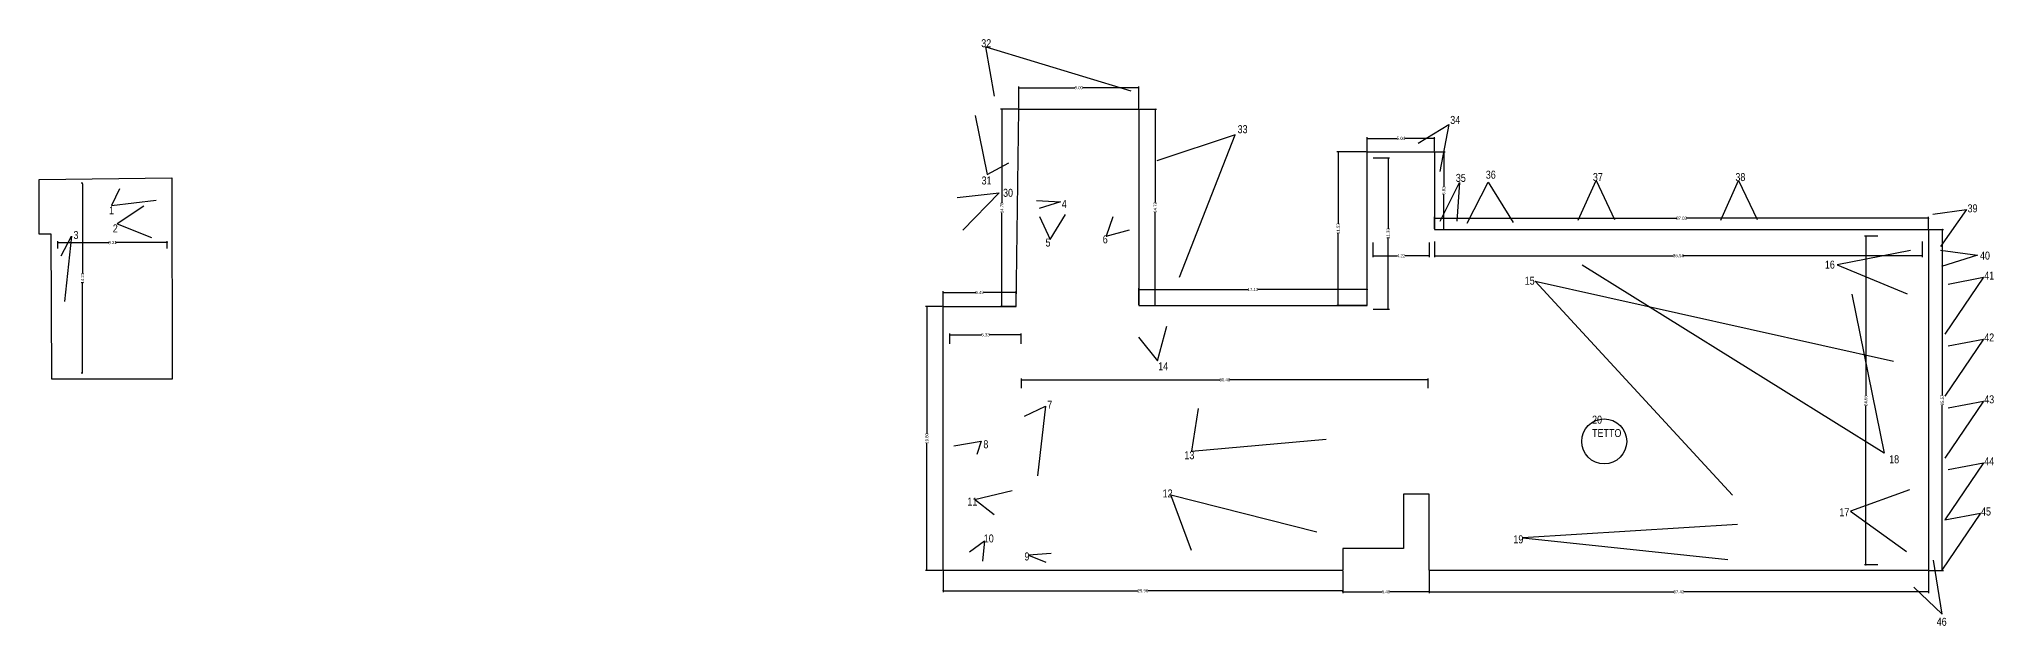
# Model space of a CAD drawing. Header units: millimetres. Extents: x -323 to 246, y -1352 to -859.
# Drawn here: x -322.6 to -176.1, y -1204.2 to -1160.2 of the extents above; entities that cross this region are included whole.
import ezdxf

# ---------------------------------------------------------------- set-up
doc = ezdxf.new("R2010")
doc.units = ezdxf.units.MM
doc.layers.get('0').update_dxf_attribs({"linetype": 'CONTINUOUS'})
doc.layers.get('Defpoints').update_dxf_attribs({"linetype": 'CONTINUOUS'})
doc.layers.add('CONI FOTO', color=1, linetype='CONTINUOUS')
doc.layers.add('Rosso', color=10, linetype='CONTINUOUS')
doc.styles.add('ARIAL', font='arial.ttf', dxfattribs={"width": 0.8})
doc.dimstyles.new('100', dxfattribs={"dimtxt": 0.23, "dimasz": 0.1, "dimexe": 0.1, "dimexo": 0.05, "dimgap": 0.05, "dimtad": 0, "dimzin": 0, "dimdsep": 46, "dimtxsty": 'ARIAL', "dimblk": 'DOT', "dimcen": 1.5, "dimclrd": 3, "dimclre": 3, "dimclrt": 3, "dimaunit": 2, "dimadec": 0, "dimazin": 0, "dimtfac": 1, "dimtix": 1, "dimtofl": 0, "dimtmove": 2, "dimatfit": 3, "dimldrblk": 'DOT', "dimfxl": 1, "dimtolj": 1, "dimtzin": 0, "dimarcsym": 0})

# ---------------------------------------------------------------- blocks, each defined once
blk = doc.blocks.new('DOT')
at = {"color": 0, "linetype": 'ByBlock'}
blk.add_line((-0.5, 0), (-1, 0), dxfattribs=at)
at = {"color": 0, "linetype": 'ByBlock', "const_width": 0.5}
blk.add_lwpolyline([(-0.25, 0, 1), (0.25, 0, 1)], format="xyb", close=True, dxfattribs=at)
blk = doc.blocks.new('*D25')
at = {"layer": 'Defpoints', "color": 0, "transparency": 16777216}
for p in [(-319.32, -1171.01), (-319.38, -1185.24), (-319.32, -1185.24)]:
    blk.add_point(p, dxfattribs=at)
at = {"layer": 'Rosso', "color": 3, "lineweight": -2, "transparency": 16777216}
for p, q in [((-319.37, -1171.01), (-319.48, -1171.01)), ((-319.38, -1171.11), (-319.38, -1177.78)), ((-319.38, -1185.14), (-319.38, -1178.48)), ((-319.37, -1185.24), (-319.48, -1185.24))]:
    blk.add_line(p, q, dxfattribs=at)
at = {"layer": 'Rosso', "color": 3, "lineweight": -2, "transparency": 16777216, "xscale": 0.1, "yscale": 0.1, "zscale": 0.1}
for p, rotation in [((-319.38, -1171.01), 90), ((-319.38, -1185.24), 270)]:
    blk.add_blockref('DOT', p, dxfattribs=dict(at, rotation=rotation))
at = {"layer": 'Rosso', "color": 3, "transparency": 16777216, "insert": (-319.38, -1178.13), "char_height": 0.23, "attachment_point": 5, "rotation": 90, "style": 'ARIAL'}
blk.add_mtext('\\A1;14.23', dxfattribs=at)
blk = doc.blocks.new('*D26')
at = {"layer": 'Defpoints', "color": 0, "transparency": 16777216}
for p in [(-321.23, -1175.96), (-313.02, -1175.46), (-313.02, -1175.96)]:
    blk.add_point(p, dxfattribs=at)
at = {"layer": 'Rosso', "color": 3, "lineweight": -2, "transparency": 16777216}
for p, q in [((-321.23, -1175.91), (-321.23, -1175.36)), ((-321.13, -1175.46), (-317.4, -1175.46)), ((-313.12, -1175.46), (-316.85, -1175.46)), ((-313.02, -1175.91), (-313.02, -1175.36))]:
    blk.add_line(p, q, dxfattribs=at)
at = {"layer": 'Rosso', "color": 3, "lineweight": -2, "transparency": 16777216, "xscale": 0.1, "yscale": 0.1, "zscale": 0.1, "rotation": 180}
blk.add_blockref('DOT', (-321.23, -1175.46), dxfattribs=at)
at = {"layer": 'Rosso', "color": 3, "lineweight": -2, "transparency": 16777216, "xscale": 0.1, "yscale": 0.1, "zscale": 0.1}
blk.add_blockref('DOT', (-313.02, -1175.46), dxfattribs=at)
at = {"layer": 'Rosso', "color": 3, "transparency": 16777216, "insert": (-317.12, -1175.46), "char_height": 0.23, "attachment_point": 5, "style": 'ARIAL'}
blk.add_mtext('\\A1;8.21', dxfattribs=at)
blk = doc.blocks.new('*D27')
at = {"layer": 'Defpoints', "color": 0, "transparency": 16777216}
for p in [(-218.01, -1175.33), (-181.47, -1175.33), (-181.47, -1176.44)]:
    blk.add_point(p, dxfattribs=at)
at = {"layer": 'Rosso', "color": 3, "lineweight": -2, "transparency": 16777216}
for p, q in [((-218.01, -1175.38), (-218.01, -1176.54)), ((-217.91, -1176.44), (-200.1, -1176.44)), ((-181.57, -1176.44), (-199.38, -1176.44)), ((-181.47, -1175.38), (-181.47, -1176.54))]:
    blk.add_line(p, q, dxfattribs=at)
at = {"layer": 'Rosso', "color": 3, "lineweight": -2, "transparency": 16777216, "xscale": 0.1, "yscale": 0.1, "zscale": 0.1, "rotation": 180}
blk.add_blockref('DOT', (-218.01, -1176.44), dxfattribs=at)
at = {"layer": 'Rosso', "color": 3, "lineweight": -2, "transparency": 16777216, "xscale": 0.1, "yscale": 0.1, "zscale": 0.1}
blk.add_blockref('DOT', (-181.47, -1176.44), dxfattribs=at)
at = {"layer": 'Rosso', "color": 3, "transparency": 16777216, "insert": (-199.74, -1176.44), "char_height": 0.23, "attachment_point": 5, "style": 'ARIAL'}
blk.add_mtext('\\A1;36.54', dxfattribs=at)
blk = doc.blocks.new('*D28')
at = {"layer": 'Defpoints', "color": 0, "transparency": 16777216}
for p in [(-184.73, -1174.98), (-185.69, -1199.63), (-184.73, -1199.63)]:
    blk.add_point(p, dxfattribs=at)
at = {"layer": 'Rosso', "color": 3, "lineweight": -2, "transparency": 16777216}
for p, q in [((-184.78, -1174.98), (-185.79, -1174.98)), ((-185.69, -1175.08), (-185.69, -1186.94)), ((-185.69, -1199.53), (-185.69, -1187.67)), ((-184.78, -1199.63), (-185.79, -1199.63))]:
    blk.add_line(p, q, dxfattribs=at)
at = {"layer": 'Rosso', "color": 3, "lineweight": -2, "transparency": 16777216, "xscale": 0.1, "yscale": 0.1, "zscale": 0.1}
for p, rotation in [((-185.69, -1174.98), 90), ((-185.69, -1199.63), 270)]:
    blk.add_blockref('DOT', p, dxfattribs=dict(at, rotation=rotation))
at = {"layer": 'Rosso', "color": 3, "transparency": 16777216, "insert": (-185.69, -1187.31), "char_height": 0.23, "attachment_point": 5, "rotation": 90, "style": 'ARIAL'}
blk.add_mtext('\\A1;24.66', dxfattribs=at)
blk = doc.blocks.new('*D29')
at = {"layer": 'Defpoints', "color": 0, "transparency": 16777216}
for p in [(-222.68, -1169.11), (-221.5, -1169.11), (-222.68, -1180.45)]:
    blk.add_point(p, dxfattribs=at)
at = {"layer": 'Rosso', "color": 3, "lineweight": -2, "transparency": 16777216}
for p, q in [((-222.63, -1169.11), (-221.4, -1169.11)), ((-221.5, -1169.21), (-221.5, -1174.43)), ((-221.5, -1180.35), (-221.5, -1175.13)), ((-222.63, -1180.45), (-221.4, -1180.45))]:
    blk.add_line(p, q, dxfattribs=at)
at = {"layer": 'Rosso', "color": 3, "lineweight": -2, "transparency": 16777216, "xscale": 0.1, "yscale": 0.1, "zscale": 0.1}
for p, rotation in [((-221.5, -1169.11), 90), ((-221.5, -1180.45), 270)]:
    blk.add_blockref('DOT', p, dxfattribs=dict(at, rotation=rotation))
at = {"layer": 'Rosso', "color": 3, "transparency": 16777216, "insert": (-221.5, -1174.78), "char_height": 0.23, "attachment_point": 5, "rotation": 90, "style": 'ARIAL'}
blk.add_mtext('\\A1;11.33', dxfattribs=at)
blk = doc.blocks.new('*D30')
at = {"layer": 'Defpoints', "color": 0, "transparency": 16777216}
for p in [(-222.64, -1175.41), (-222.64, -1176.44), (-218.42, -1175.41)]:
    blk.add_point(p, dxfattribs=at)
at = {"layer": 'Rosso', "color": 3, "lineweight": -2, "transparency": 16777216}
for p, q in [((-222.64, -1175.46), (-222.64, -1176.54)), ((-222.54, -1176.44), (-220.82, -1176.44)), ((-218.52, -1176.44), (-220.24, -1176.44)), ((-218.42, -1175.46), (-218.42, -1176.54))]:
    blk.add_line(p, q, dxfattribs=at)
at = {"layer": 'Rosso', "color": 3, "lineweight": -2, "transparency": 16777216, "xscale": 0.1, "yscale": 0.1, "zscale": 0.1, "rotation": 180}
blk.add_blockref('DOT', (-222.64, -1176.44), dxfattribs=at)
at = {"layer": 'Rosso', "color": 3, "lineweight": -2, "transparency": 16777216, "xscale": 0.1, "yscale": 0.1, "zscale": 0.1}
blk.add_blockref('DOT', (-218.42, -1176.44), dxfattribs=at)
at = {"layer": 'Rosso', "color": 3, "transparency": 16777216, "insert": (-220.53, -1176.44), "char_height": 0.23, "attachment_point": 5, "style": 'ARIAL'}
blk.add_mtext('\\A1;4.22', dxfattribs=at)
blk = doc.blocks.new('*D31')
at = {"layer": 'Defpoints', "color": 0, "transparency": 16777216}
for p in [(-248.98, -1185.74), (-248.98, -1186.41), (-218.5, -1186.41)]:
    blk.add_point(p, dxfattribs=at)
at = {"layer": 'Rosso', "color": 3, "lineweight": -2, "transparency": 16777216}
for p, q in [((-248.98, -1186.36), (-248.98, -1185.64)), ((-248.88, -1185.74), (-234.1, -1185.74)), ((-218.6, -1185.74), (-233.38, -1185.74)), ((-218.5, -1186.36), (-218.5, -1185.64))]:
    blk.add_line(p, q, dxfattribs=at)
at = {"layer": 'Rosso', "color": 3, "lineweight": -2, "transparency": 16777216, "xscale": 0.1, "yscale": 0.1, "zscale": 0.1, "rotation": 180}
blk.add_blockref('DOT', (-248.98, -1185.74), dxfattribs=at)
at = {"layer": 'Rosso', "color": 3, "lineweight": -2, "transparency": 16777216, "xscale": 0.1, "yscale": 0.1, "zscale": 0.1}
blk.add_blockref('DOT', (-218.5, -1185.74), dxfattribs=at)
at = {"layer": 'Rosso', "color": 3, "transparency": 16777216, "insert": (-233.74, -1185.74), "char_height": 0.23, "attachment_point": 5, "style": 'ARIAL'}
blk.add_mtext('\\A1;30.48', dxfattribs=at)
blk = doc.blocks.new('*D32')
at = {"layer": 'Defpoints', "color": 0, "transparency": 16777216}
for p in [(-254.35, -1182.37), (-254.35, -1183.1), (-249.02, -1183.1)]:
    blk.add_point(p, dxfattribs=at)
at = {"layer": 'Rosso', "color": 3, "lineweight": -2, "transparency": 16777216}
for p, q in [((-254.35, -1183.05), (-254.35, -1182.27)), ((-254.25, -1182.37), (-251.97, -1182.37)), ((-249.12, -1182.37), (-251.39, -1182.37)), ((-249.02, -1183.05), (-249.02, -1182.27))]:
    blk.add_line(p, q, dxfattribs=at)
at = {"layer": 'Rosso', "color": 3, "lineweight": -2, "transparency": 16777216, "xscale": 0.1, "yscale": 0.1, "zscale": 0.1, "rotation": 180}
blk.add_blockref('DOT', (-254.35, -1182.37), dxfattribs=at)
at = {"layer": 'Rosso', "color": 3, "lineweight": -2, "transparency": 16777216, "xscale": 0.1, "yscale": 0.1, "zscale": 0.1}
blk.add_blockref('DOT', (-249.02, -1182.37), dxfattribs=at)
at = {"layer": 'Rosso', "color": 3, "transparency": 16777216, "insert": (-251.68, -1182.37), "char_height": 0.23, "attachment_point": 5, "style": 'ARIAL'}
blk.add_mtext('\\A1;5.33', dxfattribs=at)
blk = doc.blocks.new('*D33')
at = {"layer": 'Defpoints', "color": 0, "transparency": 16777216}
for p in [(-223.06, -1168.65), (-225.24, -1180.18), (-223.06, -1180.18)]:
    blk.add_point(p, dxfattribs=at)
at = {"layer": 'Rosso', "color": 3, "lineweight": -2, "transparency": 16777216}
for p, q in [((-223.11, -1168.65), (-225.34, -1168.65)), ((-225.24, -1168.75), (-225.24, -1174.06)), ((-225.24, -1180.08), (-225.24, -1174.76)), ((-223.11, -1180.18), (-225.34, -1180.18))]:
    blk.add_line(p, q, dxfattribs=at)
at = {"layer": 'Rosso', "color": 3, "lineweight": -2, "transparency": 16777216, "xscale": 0.1, "yscale": 0.1, "zscale": 0.1}
for p, rotation in [((-225.24, -1168.65), 90), ((-225.24, -1180.18), 270)]:
    blk.add_blockref('DOT', p, dxfattribs=dict(at, rotation=rotation))
at = {"layer": 'Rosso', "color": 3, "transparency": 16777216, "insert": (-225.24, -1174.41), "char_height": 0.23, "attachment_point": 5, "rotation": 90, "style": 'ARIAL'}
blk.add_mtext('\\A1;11.53', dxfattribs=at)
blk = doc.blocks.new('*D34')
at = {"layer": 'Defpoints', "color": 0, "transparency": 16777216}
for p in [(-223.06, -1178.97), (-240.19, -1180.18), (-223.06, -1180.18)]:
    blk.add_point(p, dxfattribs=at)
at = {"layer": 'Rosso', "color": 3, "lineweight": -2, "transparency": 16777216}
for p, q in [((-240.19, -1180.13), (-240.19, -1178.87)), ((-240.09, -1178.97), (-231.98, -1178.97)), ((-223.16, -1178.97), (-231.27, -1178.97)), ((-223.06, -1180.13), (-223.06, -1178.87))]:
    blk.add_line(p, q, dxfattribs=at)
at = {"layer": 'Rosso', "color": 3, "lineweight": -2, "transparency": 16777216, "xscale": 0.1, "yscale": 0.1, "zscale": 0.1, "rotation": 180}
blk.add_blockref('DOT', (-240.19, -1178.97), dxfattribs=at)
at = {"layer": 'Rosso', "color": 3, "lineweight": -2, "transparency": 16777216, "xscale": 0.1, "yscale": 0.1, "zscale": 0.1}
blk.add_blockref('DOT', (-223.06, -1178.97), dxfattribs=at)
at = {"layer": 'Rosso', "color": 3, "transparency": 16777216, "insert": (-231.63, -1178.97), "char_height": 0.23, "attachment_point": 5, "style": 'ARIAL'}
blk.add_mtext('\\A1;17.13', dxfattribs=at)
blk = doc.blocks.new('*D35')
at = {"layer": 'Defpoints', "color": 0, "transparency": 16777216}
for p in [(-240.19, -1165.45), (-240.19, -1180.18), (-238.96, -1180.18)]:
    blk.add_point(p, dxfattribs=at)
at = {"layer": 'Rosso', "color": 3, "lineweight": -2, "transparency": 16777216}
for p, q in [((-240.14, -1165.45), (-238.86, -1165.45)), ((-238.96, -1165.55), (-238.96, -1172.46)), ((-238.96, -1180.08), (-238.96, -1173.17)), ((-240.14, -1180.18), (-238.86, -1180.18))]:
    blk.add_line(p, q, dxfattribs=at)
at = {"layer": 'Rosso', "color": 3, "lineweight": -2, "transparency": 16777216, "xscale": 0.1, "yscale": 0.1, "zscale": 0.1}
for p, rotation in [((-238.96, -1165.45), 90), ((-238.96, -1180.18), 270)]:
    blk.add_blockref('DOT', p, dxfattribs=dict(at, rotation=rotation))
at = {"layer": 'Rosso', "color": 3, "transparency": 16777216, "insert": (-238.96, -1172.82), "char_height": 0.23, "attachment_point": 5, "rotation": 90, "style": 'ARIAL'}
blk.add_mtext('\\A1;14.72', dxfattribs=at)
blk = doc.blocks.new('*D36')
at = {"layer": 'Defpoints', "color": 0, "transparency": 16777216}
for p in [(-218.02, -1167.64), (-223.06, -1168.65), (-218.02, -1168.65)]:
    blk.add_point(p, dxfattribs=at)
at = {"layer": 'Rosso', "color": 3, "lineweight": -2, "transparency": 16777216}
for p, q in [((-223.06, -1168.6), (-223.06, -1167.54)), ((-222.96, -1167.64), (-220.83, -1167.64)), ((-218.12, -1167.64), (-220.25, -1167.64)), ((-218.02, -1168.6), (-218.02, -1167.54))]:
    blk.add_line(p, q, dxfattribs=at)
at = {"layer": 'Rosso', "color": 3, "lineweight": -2, "transparency": 16777216, "xscale": 0.1, "yscale": 0.1, "zscale": 0.1, "rotation": 180}
blk.add_blockref('DOT', (-223.06, -1167.64), dxfattribs=at)
at = {"layer": 'Rosso', "color": 3, "lineweight": -2, "transparency": 16777216, "xscale": 0.1, "yscale": 0.1, "zscale": 0.1}
blk.add_blockref('DOT', (-218.02, -1167.64), dxfattribs=at)
at = {"layer": 'Rosso', "color": 3, "transparency": 16777216, "insert": (-220.54, -1167.64), "char_height": 0.23, "attachment_point": 5, "style": 'ARIAL'}
blk.add_mtext('\\A1;5.04', dxfattribs=at)
blk = doc.blocks.new('*D37')
at = {"layer": 'Defpoints', "color": 0, "transparency": 16777216}
for p in [(-218.02, -1168.65), (-218.02, -1174.47), (-217.33, -1174.47)]:
    blk.add_point(p, dxfattribs=at)
at = {"layer": 'Rosso', "color": 3, "lineweight": -2, "transparency": 16777216}
for p, q in [((-217.97, -1168.65), (-217.23, -1168.65)), ((-217.33, -1168.75), (-217.33, -1171.27)), ((-217.33, -1174.37), (-217.33, -1171.85)), ((-217.97, -1174.47), (-217.23, -1174.47))]:
    blk.add_line(p, q, dxfattribs=at)
at = {"layer": 'Rosso', "color": 3, "lineweight": -2, "transparency": 16777216, "xscale": 0.1, "yscale": 0.1, "zscale": 0.1}
for p, rotation in [((-217.33, -1168.65), 90), ((-217.33, -1174.47), 270)]:
    blk.add_blockref('DOT', p, dxfattribs=dict(at, rotation=rotation))
at = {"layer": 'Rosso', "color": 3, "transparency": 16777216, "insert": (-217.33, -1171.56), "char_height": 0.23, "attachment_point": 5, "rotation": 90, "style": 'ARIAL'}
blk.add_mtext('\\A1;5.82', dxfattribs=at)
blk = doc.blocks.new('*D38')
at = {"layer": 'Defpoints', "color": 0, "transparency": 16777216}
for p in [(-180.98, -1173.63), (-218.02, -1174.47), (-180.98, -1174.47)]:
    blk.add_point(p, dxfattribs=at)
at = {"layer": 'Rosso', "color": 3, "lineweight": -2, "transparency": 16777216}
for p, q in [((-218.02, -1174.42), (-218.02, -1173.53)), ((-217.92, -1173.63), (-199.86, -1173.63)), ((-181.08, -1173.63), (-199.14, -1173.63)), ((-180.98, -1174.42), (-180.98, -1173.53))]:
    blk.add_line(p, q, dxfattribs=at)
at = {"layer": 'Rosso', "color": 3, "lineweight": -2, "transparency": 16777216, "xscale": 0.1, "yscale": 0.1, "zscale": 0.1, "rotation": 180}
blk.add_blockref('DOT', (-218.02, -1173.63), dxfattribs=at)
at = {"layer": 'Rosso', "color": 3, "lineweight": -2, "transparency": 16777216, "xscale": 0.1, "yscale": 0.1, "zscale": 0.1}
blk.add_blockref('DOT', (-180.98, -1173.63), dxfattribs=at)
at = {"layer": 'Rosso', "color": 3, "transparency": 16777216, "insert": (-199.5, -1173.63), "char_height": 0.23, "attachment_point": 5, "style": 'ARIAL'}
blk.add_mtext('\\A1;37.03', dxfattribs=at)
blk = doc.blocks.new('*D39')
at = {"layer": 'Defpoints', "color": 0, "transparency": 16777216}
for p in [(-180.98, -1174.47), (-180.98, -1200.05), (-179.95, -1200.05)]:
    blk.add_point(p, dxfattribs=at)
at = {"layer": 'Rosso', "color": 3, "lineweight": -2, "transparency": 16777216}
for p, q in [((-180.93, -1174.47), (-179.85, -1174.47)), ((-179.95, -1174.57), (-179.95, -1186.9)), ((-179.95, -1199.95), (-179.95, -1187.62)), ((-180.93, -1200.05), (-179.85, -1200.05))]:
    blk.add_line(p, q, dxfattribs=at)
at = {"layer": 'Rosso', "color": 3, "lineweight": -2, "transparency": 16777216, "xscale": 0.1, "yscale": 0.1, "zscale": 0.1}
for p, rotation in [((-179.95, -1174.47), 90), ((-179.95, -1200.05), 270)]:
    blk.add_blockref('DOT', p, dxfattribs=dict(at, rotation=rotation))
at = {"layer": 'Rosso', "color": 3, "transparency": 16777216, "insert": (-179.95, -1187.26), "char_height": 0.23, "attachment_point": 5, "rotation": 90, "style": 'ARIAL'}
blk.add_mtext('\\A1;25.57', dxfattribs=at)
blk = doc.blocks.new('*D40')
at = {"layer": 'Defpoints', "color": 0, "transparency": 16777216}
for p in [(-240.19, -1163.84), (-249.19, -1165.45), (-240.19, -1165.45)]:
    blk.add_point(p, dxfattribs=at)
at = {"layer": 'Rosso', "color": 3, "lineweight": -2, "transparency": 16777216}
for p, q in [((-249.19, -1165.4), (-249.19, -1163.74)), ((-249.09, -1163.84), (-244.98, -1163.84)), ((-240.29, -1163.84), (-244.4, -1163.84)), ((-240.19, -1165.4), (-240.19, -1163.74))]:
    blk.add_line(p, q, dxfattribs=at)
at = {"layer": 'Rosso', "color": 3, "lineweight": -2, "transparency": 16777216, "xscale": 0.1, "yscale": 0.1, "zscale": 0.1, "rotation": 180}
blk.add_blockref('DOT', (-249.19, -1163.84), dxfattribs=at)
at = {"layer": 'Rosso', "color": 3, "lineweight": -2, "transparency": 16777216, "xscale": 0.1, "yscale": 0.1, "zscale": 0.1}
blk.add_blockref('DOT', (-240.19, -1163.84), dxfattribs=at)
at = {"layer": 'Rosso', "color": 3, "transparency": 16777216, "insert": (-244.69, -1163.84), "char_height": 0.23, "attachment_point": 5, "style": 'ARIAL'}
blk.add_mtext('\\A1;9.00', dxfattribs=at)
blk = doc.blocks.new('*D41')
at = {"layer": 'Defpoints', "color": 0, "transparency": 16777216}
for p in [(-249.19, -1165.45), (-250.45, -1180.24), (-249.38, -1180.24)]:
    blk.add_point(p, dxfattribs=at)
at = {"layer": 'Rosso', "color": 3, "lineweight": -2, "transparency": 16777216}
for p, q in [((-249.24, -1165.45), (-250.55, -1165.45)), ((-250.45, -1165.55), (-250.45, -1172.49)), ((-250.45, -1180.14), (-250.45, -1173.2)), ((-249.43, -1180.24), (-250.55, -1180.24))]:
    blk.add_line(p, q, dxfattribs=at)
at = {"layer": 'Rosso', "color": 3, "lineweight": -2, "transparency": 16777216, "xscale": 0.1, "yscale": 0.1, "zscale": 0.1}
for p, rotation in [((-250.45, -1165.45), 90), ((-250.45, -1180.24), 270)]:
    blk.add_blockref('DOT', p, dxfattribs=dict(at, rotation=rotation))
at = {"layer": 'Rosso', "color": 3, "transparency": 16777216, "insert": (-250.45, -1172.85), "char_height": 0.23, "attachment_point": 5, "rotation": 90, "style": 'ARIAL'}
blk.add_mtext('\\A1;14.78', dxfattribs=at)
blk = doc.blocks.new('*D42')
at = {"layer": 'Defpoints', "color": 0, "transparency": 16777216}
for p in [(-254.86, -1179.19), (-254.86, -1180.24), (-249.38, -1180.24)]:
    blk.add_point(p, dxfattribs=at)
at = {"layer": 'Rosso', "color": 3, "lineweight": -2, "transparency": 16777216}
for p, q in [((-254.86, -1180.19), (-254.86, -1179.09)), ((-254.76, -1179.19), (-252.41, -1179.19)), ((-249.48, -1179.19), (-251.83, -1179.19)), ((-249.38, -1180.19), (-249.38, -1179.09))]:
    blk.add_line(p, q, dxfattribs=at)
at = {"layer": 'Rosso', "color": 3, "lineweight": -2, "transparency": 16777216, "xscale": 0.1, "yscale": 0.1, "zscale": 0.1, "rotation": 180}
blk.add_blockref('DOT', (-254.86, -1179.19), dxfattribs=at)
at = {"layer": 'Rosso', "color": 3, "lineweight": -2, "transparency": 16777216, "xscale": 0.1, "yscale": 0.1, "zscale": 0.1}
blk.add_blockref('DOT', (-249.38, -1179.19), dxfattribs=at)
at = {"layer": 'Rosso', "color": 3, "transparency": 16777216, "insert": (-252.12, -1179.19), "char_height": 0.23, "attachment_point": 5, "style": 'ARIAL'}
blk.add_mtext('\\A1;5.49', dxfattribs=at)
blk = doc.blocks.new('*D43')
at = {"layer": 'Defpoints', "color": 0, "transparency": 16777216}
for p in [(-254.86, -1180.24), (-256.08, -1200.04), (-254.86, -1200.04)]:
    blk.add_point(p, dxfattribs=at)
at = {"layer": 'Rosso', "color": 3, "lineweight": -2, "transparency": 16777216}
for p, q in [((-254.91, -1180.24), (-256.18, -1180.24)), ((-256.08, -1180.34), (-256.08, -1189.79)), ((-256.08, -1199.94), (-256.08, -1190.49)), ((-254.91, -1200.04), (-256.18, -1200.04))]:
    blk.add_line(p, q, dxfattribs=at)
at = {"layer": 'Rosso', "color": 3, "lineweight": -2, "transparency": 16777216, "xscale": 0.1, "yscale": 0.1, "zscale": 0.1}
for p, rotation in [((-256.08, -1180.24), 90), ((-256.08, -1200.04), 270)]:
    blk.add_blockref('DOT', p, dxfattribs=dict(at, rotation=rotation))
at = {"layer": 'Rosso', "color": 3, "transparency": 16777216, "insert": (-256.08, -1190.14), "char_height": 0.23, "attachment_point": 5, "rotation": 90, "style": 'ARIAL'}
blk.add_mtext('\\A1;19.80', dxfattribs=at)
blk = doc.blocks.new('*D44')
at = {"layer": 'Defpoints', "color": 0, "transparency": 16777216}
for p in [(-254.86, -1200.04), (-224.9, -1200.04), (-224.9, -1201.56)]:
    blk.add_point(p, dxfattribs=at)
at = {"layer": 'Rosso', "color": 3, "lineweight": -2, "transparency": 16777216}
for p, q in [((-254.86, -1200.09), (-254.86, -1201.66)), ((-224.9, -1200.09), (-224.9, -1201.66)), ((-254.76, -1201.56), (-240.24, -1201.56)), ((-225, -1201.56), (-239.52, -1201.56))]:
    blk.add_line(p, q, dxfattribs=at)
at = {"layer": 'Rosso', "color": 3, "lineweight": -2, "transparency": 16777216, "xscale": 0.1, "yscale": 0.1, "zscale": 0.1, "rotation": 180}
blk.add_blockref('DOT', (-254.86, -1201.56), dxfattribs=at)
at = {"layer": 'Rosso', "color": 3, "lineweight": -2, "transparency": 16777216, "xscale": 0.1, "yscale": 0.1, "zscale": 0.1}
blk.add_blockref('DOT', (-224.9, -1201.56), dxfattribs=at)
at = {"layer": 'Rosso', "color": 3, "transparency": 16777216, "insert": (-239.88, -1201.56), "char_height": 0.23, "attachment_point": 5, "style": 'ARIAL'}
blk.add_mtext('\\A1;29.96', dxfattribs=at)
blk = doc.blocks.new('*D45')
at = {"layer": 'Defpoints', "color": 0, "transparency": 16777216}
for p in [(-218.42, -1200.05), (-180.98, -1200.05), (-180.98, -1201.64)]:
    blk.add_point(p, dxfattribs=at)
at = {"layer": 'Rosso', "color": 3, "lineweight": -2, "transparency": 16777216}
for p, q in [((-218.42, -1200.1), (-218.42, -1201.74)), ((-180.98, -1200.1), (-180.98, -1201.74)), ((-218.32, -1201.64), (-200.06, -1201.64)), ((-181.08, -1201.64), (-199.34, -1201.64))]:
    blk.add_line(p, q, dxfattribs=at)
at = {"layer": 'Rosso', "color": 3, "lineweight": -2, "transparency": 16777216, "xscale": 0.1, "yscale": 0.1, "zscale": 0.1, "rotation": 180}
blk.add_blockref('DOT', (-218.42, -1201.64), dxfattribs=at)
at = {"layer": 'Rosso', "color": 3, "lineweight": -2, "transparency": 16777216, "xscale": 0.1, "yscale": 0.1, "zscale": 0.1}
blk.add_blockref('DOT', (-180.98, -1201.64), dxfattribs=at)
at = {"layer": 'Rosso', "color": 3, "transparency": 16777216, "insert": (-199.7, -1201.64), "char_height": 0.23, "attachment_point": 5, "style": 'ARIAL'}
blk.add_mtext('\\A1;37.43', dxfattribs=at)
blk = doc.blocks.new('*D46')
at = {"layer": 'Defpoints', "color": 0, "transparency": 16777216}
for p in [(-224.9, -1200.04), (-218.42, -1200.05), (-218.42, -1201.64)]:
    blk.add_point(p, dxfattribs=at)
at = {"layer": 'Rosso', "color": 3, "lineweight": -2, "transparency": 16777216}
for p, q in [((-224.9, -1200.09), (-224.9, -1201.74)), ((-218.42, -1200.1), (-218.42, -1201.74)), ((-224.8, -1201.64), (-221.95, -1201.64)), ((-218.52, -1201.64), (-221.37, -1201.64))]:
    blk.add_line(p, q, dxfattribs=at)
at = {"layer": 'Rosso', "color": 3, "lineweight": -2, "transparency": 16777216, "xscale": 0.1, "yscale": 0.1, "zscale": 0.1, "rotation": 180}
blk.add_blockref('DOT', (-224.9, -1201.64), dxfattribs=at)
at = {"layer": 'Rosso', "color": 3, "lineweight": -2, "transparency": 16777216, "xscale": 0.1, "yscale": 0.1, "zscale": 0.1}
blk.add_blockref('DOT', (-218.42, -1201.64), dxfattribs=at)
at = {"layer": 'Rosso', "color": 3, "transparency": 16777216, "insert": (-221.66, -1201.64), "char_height": 0.23, "attachment_point": 5, "style": 'ARIAL'}
blk.add_mtext('\\A1;6.49', dxfattribs=at)

msp = doc.modelspace()

# ---------------------------------------------------------------- linework, layer by layer
at = {"layer": 'CONI FOTO'}
for p, q in [((-251.017, -1164.471), (-251.655, -1160.777)), ((-251.655, -1160.777), (-240.793, -1164.064)), ((-252.461, -1165.928), (-251.568, -1170.339)), ((-232.966, -1167.379), (-238.841, -1169.336)), ((-237.127, -1178.059), (-232.966, -1167.379)), ((-219.244, -1168), (-216.955, -1166.611)), ((-216.955, -1166.611), (-217.609, -1170.124)), ((-251.568, -1170.339), (-249.942, -1169.479)), ((-207.25, -1173.776), (-205.912, -1170.793)), ((-205.912, -1170.793), (-204.523, -1173.724)), ((-196.567, -1173.776), (-195.23, -1170.793)), ((-195.23, -1170.793), (-193.84, -1173.724)), ((-316.595, -1171.414), (-317.215, -1172.674)), ((-317.215, -1172.674), (-313.86, -1172.268)), ((-253.798, -1172.086), (-250.663, -1171.72)), ((-250.663, -1171.72), (-253.39, -1174.527)), ((-247.846, -1172.287), (-246.059, -1172.396)), ((-217.588, -1173.854), (-216.153, -1170.944)), ((-216.153, -1170.944), (-216.358, -1173.854)), ((-215.563, -1173.996), (-214.005, -1170.923)), ((-214.005, -1170.923), (-212.119, -1173.955)), ((-314.789, -1172.716), (-316.777, -1174.052)), ((-246.059, -1172.396), (-247.65, -1172.897)), ((-247.644, -1173.502), (-246.824, -1175.235)), ((-246.824, -1175.235), (-245.691, -1173.352)), ((-242.14, -1173.515), (-242.631, -1174.962)), ((-180.671, -1173.336), (-178.147, -1172.972)), ((-178.147, -1172.972), (-180.099, -1175.755)), ((-320.987, -1176.452), (-320.211, -1174.967)), ((-320.211, -1174.967), (-320.728, -1179.875)), ((-316.777, -1174.052), (-314.207, -1175.079)), ((-242.631, -1174.962), (-240.897, -1174.498)), ((-182.345, -1176.049), (-187.835, -1177.134)), ((-180.08, -1176.033), (-177.318, -1176.393)), ((-177.318, -1176.393), (-180.015, -1177.242)), ((-184.302, -1191.255), (-206.95, -1177.153)), ((-187.835, -1177.134), (-182.587, -1179.304)), ((-176.86, -1178.057), (-179.755, -1182.33)), ((-179.516, -1178.561), (-176.86, -1178.057)), ((-210.483, -1178.34), (-183.599, -1184.35)), ((-210.483, -1178.34), (-195.687, -1194.386)), ((-186.729, -1179.314), (-184.302, -1191.255)), ((-240.206, -1182.543), (-238.778, -1184.322)), ((-238.778, -1184.322), (-238.098, -1181.724)), ((-176.86, -1182.697), (-179.755, -1186.97)), ((-179.516, -1183.201), (-176.86, -1182.697)), ((-248.754, -1188.461), (-247.179, -1187.726)), ((-247.179, -1187.726), (-247.774, -1192.937)), ((-235.727, -1187.888), (-236.24, -1191.108)), ((-176.86, -1187.337), (-179.755, -1191.61)), ((-179.516, -1187.841), (-176.86, -1187.337)), ((-254.052, -1190.696), (-251.999, -1190.343)), ((-251.999, -1190.343), (-252.339, -1191.347)), ((-236.24, -1191.108), (-226.153, -1190.198)), ((-176.86, -1191.977), (-179.755, -1196.25)), ((-179.516, -1192.481), (-176.86, -1191.977)), ((-252.513, -1194.723), (-249.676, -1194.049)), ((-182.422, -1193.987), (-186.823, -1195.594)), ((-251.025, -1195.861), (-252.513, -1194.723)), ((-236.24, -1198.551), (-237.782, -1194.375)), ((-237.782, -1194.375), (-226.854, -1197.151)), ((-186.823, -1195.594), (-182.635, -1198.621)), ((-177.099, -1195.745), (-179.994, -1200.018)), ((-179.755, -1196.25), (-177.099, -1195.745)), ((-195.295, -1196.597), (-211.387, -1197.587)), ((-252.879, -1198.637), (-251.76, -1197.823)), ((-251.76, -1197.823), (-251.905, -1199.348)), ((-211.387, -1197.587), (-196.02, -1199.226)), ((-246.764, -1198.773), (-248.469, -1198.899)), ((-248.469, -1198.899), (-247.17, -1199.413)), ((-179.952, -1203.31), (-180.624, -1199.276)), ((-182.078, -1201.293), (-179.952, -1203.31))]:
    msp.add_line(p, q, dxfattribs=at)
msp.add_circle((-205.299, -1190.362), 1.686, dxfattribs=at)
at = {"layer": 'Rosso'}
for points in [[(-249.193, -1165.455), (-240.191, -1165.455), (-240.191, -1180.176), (-223.061, -1180.176), (-223.061, -1168.648), (-218.018, -1168.648), (-218.018, -1174.471), (-180.984, -1174.471), (-180.984, -1200.046), (-218.416, -1200.046), (-218.416, -1194.324), (-220.348, -1194.324), (-220.348, -1198.392), (-224.902, -1198.392), (-224.902, -1200.042), (-254.862, -1200.042), (-254.862, -1180.238), (-249.376, -1180.238)], [(-322.632, -1170.721), (-312.68, -1170.611), (-312.66, -1185.686), (-321.683, -1185.708), (-321.73, -1174.816), (-322.631, -1174.816)]]:
    msp.add_lwpolyline(points, close=True, dxfattribs=at)

# ---------------------------------------------------------------- texts
at = {"layer": 'CONI FOTO', "char_height": 0.6, "attachment_point": 1, "style": 'ARIAL'}
for s, insert in [('32', (-252, -1160.205)), ('34', (-216.84, -1165.957)), ('33', (-232.782, -1166.652)), ('31', (-251.974, -1170.498)), ('35', (-216.422, -1170.304)), ('36', (-214.175, -1170.063)), ('37', (-206.147, -1170.243)), ('38', (-195.464, -1170.243)), ('30', (-250.365, -1171.421)), ('4', (-245.966, -1172.265)), ('1', (-317.386, -1172.738)), ('39', (-178.058, -1172.588)), ('3', (-320.056, -1174.587)), ('2', (-317.104, -1174.091)), ('5', (-247.183, -1175.151)), ('6', (-242.893, -1174.913)), ('40', (-177.126, -1176.132)), ('15', (-211.257, -1178.014)), ('16', (-188.754, -1176.808)), ('41', (-176.81, -1177.631)), ('42', (-176.81, -1182.271)), ('14', (-238.736, -1184.428)), ('43', (-176.81, -1186.911)), ('7', (-247.054, -1187.319)), (' 20\\PTETTO', (-206.207, -1188.436)), ('8', (-251.838, -1190.277)), ('13', (-236.769, -1191.098)), ('18', (-183.936, -1191.403)), ('44', (-176.81, -1191.551)), ('12', (-238.403, -1193.968)), ('11', (-253.043, -1194.575)), ('17', (-187.67, -1195.378)), ('45', (-177.049, -1195.32)), ('10', (-251.811, -1197.34)), ('9', (-248.759, -1198.691)), ('19', (-212.108, -1197.407)), ('46', (-180.372, -1203.591))]:
    msp.add_mtext_dynamic_manual_height_columns(s, width=0.59802, gutter_width=1, heights=[0], dxfattribs=dict(at, insert=insert))

# ---------------------------------------------------------------- dimensions: what is measured, and where the dimension line sits
at = {"layer": 'Rosso'}
for base, p1, p2, picture, middle in [((-240.191, -1163.836), (-249.193, -1165.455), (-240.191, -1165.455), '*D40', (-244.692, -1163.836)), ((-218.018, -1167.636), (-223.061, -1168.648), (-218.018, -1168.648), '*D36', (-220.539, -1167.636)), ((-180.984, -1173.631), (-218.018, -1174.471), (-180.984, -1174.471), '*D38', (-199.501, -1173.631)), ((-313.0216, -1175.4633), (-321.2272, -1175.9589), (-313.0216, -1175.9589), '*D26', (-317.1244, -1175.4633)), ((-222.6389, -1176.4399), (-218.4238, -1175.414), (-222.6389, -1175.414), '*D30', (-220.5314, -1176.4399)), ((-181.474, -1176.435), (-218.01, -1175.331), (-181.474, -1175.331), '*D27', (-199.742, -1176.435)), ((-254.862, -1179.195), (-249.376, -1180.238), (-254.862, -1180.238), '*D42', (-252.119, -1179.195)), ((-223.061, -1178.965), (-240.191, -1180.176), (-223.061, -1180.176), '*D34', (-231.626, -1178.965)), ((-254.347, -1182.375), (-249.016, -1183.1), (-254.347, -1183.1), '*D32', (-251.681, -1182.375)), ((-248.983, -1185.743), (-218.503, -1186.406), (-248.983, -1186.406), '*D31', (-233.743, -1185.743)), ((-224.902, -1201.556), (-254.862, -1200.042), (-224.902, -1200.042), '*D44', (-239.882, -1201.556)), ((-218.416, -1201.643), (-224.902, -1200.042), (-218.416, -1200.046), '*D46', (-221.659, -1201.643)), ((-180.984, -1201.643), (-218.416, -1200.046), (-180.984, -1200.046), '*D45', (-199.7, -1201.643))]:
    dim = msp.add_linear_dim(base=base, p1=p1, p2=p2, dimstyle='100', dxfattribs=at)
    dim.commit()
    dim.dimension.update_dxf_attribs({"geometry": picture, "text_midpoint": middle})
for base, p1, p2, picture, middle in [((-250.454, -1180.238), (-249.193, -1165.455), (-249.376, -1180.238), '*D41', (-250.454, -1172.846)), ((-238.958, -1180.176), (-240.191, -1165.455), (-240.191, -1180.176), '*D35', (-238.958, -1172.816)), ((-225.243, -1180.176), (-223.061, -1168.648), (-223.061, -1180.176), '*D33', (-225.243, -1174.412)), ((-221.5, -1169.114), (-222.679, -1180.447), (-222.679, -1169.114), '*D29', (-221.5, -1174.781)), ((-217.329, -1174.471), (-218.018, -1168.648), (-218.018, -1174.471), '*D37', (-217.329, -1171.56)), ((-319.383, -1185.245), (-319.322, -1171.012), (-319.322, -1185.245), '*D25', (-319.383, -1178.129)), ((-185.685, -1199.634), (-184.728, -1174.977), (-184.728, -1199.634), '*D28', (-185.685, -1187.306)), ((-179.95264, -1200.04629), (-180.98431, -1174.4713), (-180.98431, -1200.04629), '*D39', (-179.95264, -1187.2588)), ((-256.078, -1200.042), (-254.862, -1180.238), (-254.862, -1200.042), '*D43', (-256.078, -1190.14))]:
    dim = msp.add_linear_dim(base=base, p1=p1, p2=p2, angle=90, dimstyle='100', dxfattribs=at)
    dim.commit()
    dim.dimension.update_dxf_attribs({"geometry": picture, "text_midpoint": middle})

doc.saveas('drawing.dxf')
